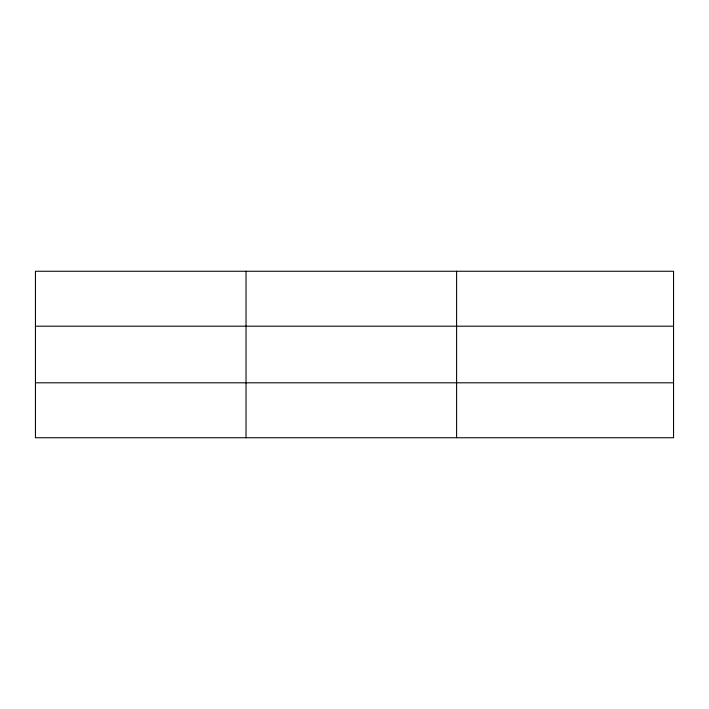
<?xml version="1.0" encoding="UTF-8"?>
<svg xmlns="http://www.w3.org/2000/svg" width="709" height="709" viewBox="0 0 709 709"><rect width="100%" height="100%" fill="white"/><g stroke="black" fill="none" stroke-linecap="round" stroke-linejoin="round"><path stroke-width="1.06" d="M246.023 437.745L246.023 271.255M456.596 437.745L456.596 271.255M35.45 326.193L673.55 326.193M35.45 382.807L673.55 382.807M673.55 424.009L673.55 437.745L35.45 437.745L35.45 271.255L673.55 271.255L673.55 424.009"/></g></svg>
